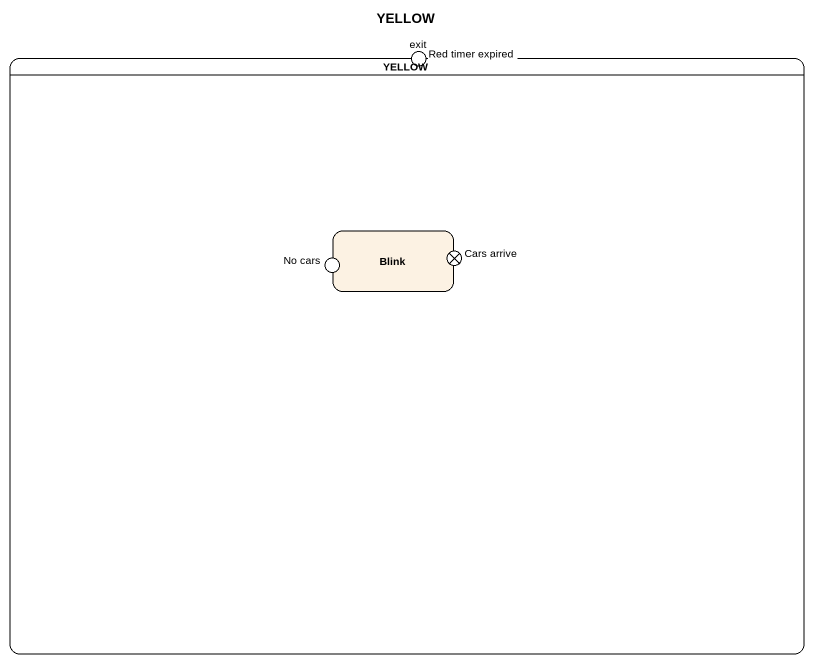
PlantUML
@startuml
title YELLOW
hide empty description
state YELLOW {
  state "Red timer expired" as Red_timer_expired <<entryPoint>>
  state exit <<entryPoint>>
  state Blink {
    state "No cars" as No_cars <<entryPoint>>
    state "Cars arrive" as Cars_arrive <<exitPoint>>
  }
}
@enduml
